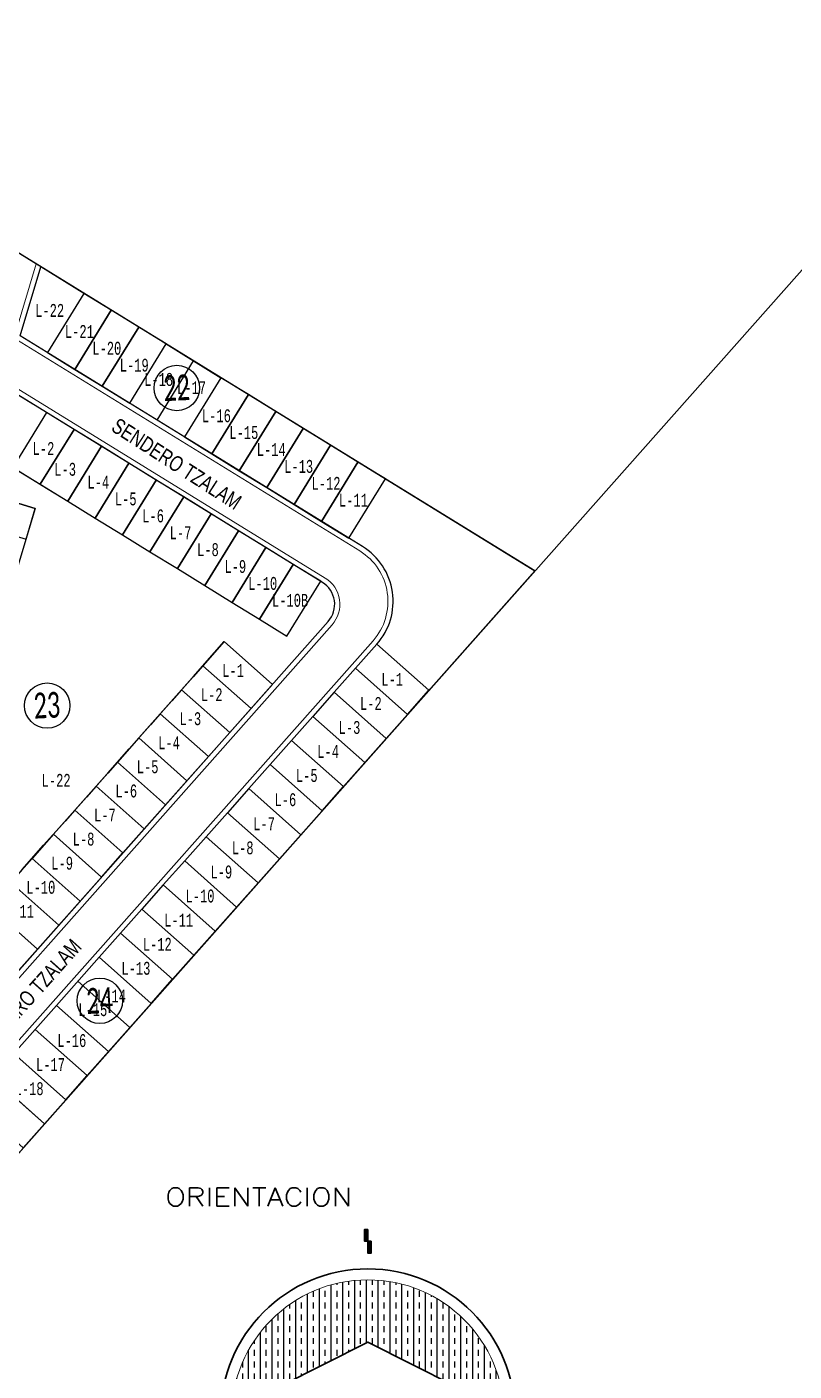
# Model space of a CAD drawing. Header units: millimetres. Extents: x 474016 to 477875, y 2288607 to 2292200.
# Drawn here: x 474477 to 474775, y 2289610 to 2290131 of the extents above; entities that cross this region are included whole.
import ezdxf
from ezdxf.enums import TextEntityAlignment as Align

# ---------------------------------------------------------------- set-up
doc = ezdxf.new("R2010")
doc.units = ezdxf.units.MM
doc.header["$LTSCALE"] = 50
for name, color, linetype, lineweight in [('BANQUETA', 251, 'Continuous', 5), ('LOTES', 6, 'Continuous', 15), ('NO DE MZ', 3, 'Continuous', 18), ('poligono de lotes', 4, 'Continuous', 25), ('vialidad', 5, 'Continuous', 13)]:
    doc.layers.add(name, color=color, linetype=linetype, lineweight=lineweight)
for name, color, linetype in [('CVL_LOTIF', 1, 'Continuous'), ('PAPEL2', 7, 'Continuous'), ('POLIG. FISICO-TOPOGRAF', 194, 'Continuous'), ('POLIGONALGRAL', 7, 'Continuous')]:
    doc.layers.add(name, color=color, linetype=linetype)
doc.layers.add('MZ Y LT', color=7, linetype='Continuous', lineweight=13, true_color=0x0d2bf2)
doc.styles.add('Legend', font='calibri.ttf')
doc.styles.add('MONOTXT4', font='MONOTXT4.shx', dxfattribs={"width": 0.55})
doc.styles.add('SIMPLEX', font='simplex.shx')
doc.styles.get("Standard").update_dxf_attribs({"font": 'arial.ttf'})

msp = doc.modelspace()

# ---------------------------------------------------------------- hatches: boundary and pattern name
at = {"layer": 'PAPEL2'}
for color, points in [(5, [(474609.25, 2289664.64), (474609.25, 2289660.02), (474608.01, 2289660.02), (474608.01, 2289664.64)]), (1, [(474610.5, 2289660.02), (474610.5, 2289655.4), (474609.25, 2289655.4), (474609.25, 2289660.02)])]:
    msp.add_hatch(color=color, dxfattribs=at).paths.add_polyline_path(points)
at = {"layer": 'PAPEL2', "ltscale": 0.15}
h = msp.add_hatch(dxfattribs=at)
h.set_pattern_fill('TRANS', color=5, scale=18.327097, angle=90, style=0)
h.set_pattern_definition([(90, (471044.1215, 2284992.5763), (-4.5817743, 3e-16), []), (90, (471041.8306, 2284992.5763), (-4.5817743, 3e-16), [2.290887, -2.290887])])
h.paths.add_polyline_path([(474556.26, 2289592.07, 0.088582), (474559.54, 2289573.73), (474598.78, 2289573.73), (474598.78, 2289541.29), (474619.72, 2289541.29), (474619.72, 2289573.73), (474658.97, 2289573.73, 0.088582), (474662.24, 2289592.07, 1)])
h.paths.add_polyline_path([(474660.11, 2289595.27), (474619.72, 2289595.27, 0.816497), (474598.78, 2289595.27), (474558.4, 2289595.27), (474609.25, 2289620.92)], flags=16)
h.paths.add_polyline_path([(474660.06, 2289592.07), (474660.06, 2289585.66), (474619.72, 2289585.66), (474619.72, 2289592.07)], flags=16)
h.paths.add_polyline_path([(474598.78, 2289592.07), (474598.78, 2289585.66), (474558.45, 2289585.66), (474558.4, 2289592.07)], flags=16)
h.paths.add_polyline_path([(474559.41, 2289573.77), (474657.03, 2289573.77), (474657.03, 2289584.86), (474559.41, 2289584.86)], flags=25)

# ---------------------------------------------------------------- linework, layer by layer
msp.add_lwpolyline([(474674.08, 2289920.25), (474482.22, 2290038.34)])
at = {"color": 3}
for centre in [(474535.05, 2289991.28), (474484.68, 2289867.99), (474505.14, 2289753.38)]:
    msp.add_circle(centre, 8.81, dxfattribs=at)
at = {"layer": 'BANQUETA'}
msp.add_line((474384.92, 2289638.11), (474611.28, 2289893.17), dxfattribs=at)
for points in [[(474606.13, 2289928.02), (474473.11, 2290009.89, -0.340192), (474472.25, 2290012.17), (474480.46, 2290039.42)], [(474592.67, 2289917.52), (474469.24, 2289993.48, 0.492323), (474466.28, 2289992.36), (474362.78, 2289648.76, 0.803844), (474369.6, 2289644.95), (474595.35, 2289899.33)]]:
    msp.add_lwpolyline(points, format="xyb", dxfattribs=at)
for centre, radius in [((474594.07, 2289908.43), 23), ((474586.38, 2289907.3), 12)]:
    msp.add_arc(centre, radius, 318.4122, 58.3884, dxfattribs=at)
at = {"layer": 'CVL_LOTIF'}
for p, q in [((474607.18, 2289929.72), (474474.16, 2290011.59)), ((474527.39, 2289978.83), (474541.54, 2290001.83)), ((474591.62, 2289915.81), (474468.19, 2289991.78))]:
    msp.add_line(p, q, dxfattribs=at)
for points in [[(474474.16, 2290011.59), (474482.22, 2290038.34)], [(474498.96, 2290028.03), (474482.22, 2290038.34)], [(474530.89, 2290008.38), (474552.18, 2289995.27)], [(474479.12, 2289985.06), (474468.19, 2289991.78), (474460.73, 2289967.02)], [(474460.73, 2289967.02), (474482.76, 2289953.46)], [(474456.13, 2289951.72), (474480.06, 2289944.51)], [(474480.06, 2289944.51), (474418.77, 2289741.04)], [(474418.77, 2289741.04), (474425.24, 2289748.32), (474433.53, 2289757.67), (474441.83, 2289767.02), (474450.13, 2289776.37), (474458.42, 2289785.71), (474466.72, 2289795.06), (474475.02, 2289804.41), (474483.32, 2289813.76), (474491.61, 2289823.11), (474499.91, 2289832.46), (474508.21, 2289841.81), (474516.5, 2289851.16), (474524.8, 2289860.51), (474533.1, 2289869.86), (474541.4, 2289879.21), (474549.69, 2289888.56), (474553.49, 2289892.83)], [(474489.22, 2289782.75), (474470.52, 2289799.34), (474466.72, 2289795.06), (474462.22, 2289789.99), (474480.92, 2289773.4), (474489.22, 2289782.75)], [(474488.31, 2289751.6), (474504.91, 2289770.3)], [(474504.91, 2289770.3), (474525.1, 2289752.38)], [(474496.61, 2289760.95), (474516.81, 2289743.03)], [(474508.51, 2289733.68), (474525.1, 2289752.38)]]:
    msp.add_lwpolyline(points, dxfattribs=at)
for points in [[(474509.6, 2290021.48), (474498.96, 2290028.03), (474484.81, 2290005.04), (474495.45, 2289998.49)], [(474520.25, 2290014.93), (474509.6, 2290021.48), (474495.45, 2289998.49), (474506.1, 2289991.94)], [(474530.89, 2290008.38), (474520.25, 2290014.93), (474506.1, 2289991.94), (474516.74, 2289985.38)], [(474562.83, 2289988.72), (474552.18, 2289995.27), (474538.03, 2289972.28), (474548.68, 2289965.73)], [(474573.48, 2289982.17), (474562.83, 2289988.72), (474548.68, 2289965.73), (474559.32, 2289959.18)], [(474495.13, 2289975.2), (474484.48, 2289981.75), (474471.38, 2289960.46), (474482.02, 2289953.91)], [(474495.13, 2289975.2), (474484.48, 2289981.75), (474471.38, 2289960.46), (474482.02, 2289953.91)], [(474584.12, 2289975.62), (474573.48, 2289982.17), (474559.32, 2289959.18), (474569.97, 2289952.62)], [(474505.77, 2289968.65), (474495.13, 2289975.2), (474482.02, 2289953.91), (474492.67, 2289947.36)], [(474505.77, 2289968.65), (474495.13, 2289975.2), (474482.02, 2289953.91), (474482.76, 2289953.46), (474492.67, 2289947.36)], [(474594.77, 2289969.07), (474584.12, 2289975.62), (474569.97, 2289952.62), (474580.61, 2289946.07)], [(474516.42, 2289962.1), (474505.77, 2289968.65), (474492.67, 2289947.36), (474503.31, 2289940.81)], [(474516.42, 2289962.1), (474505.77, 2289968.65), (474492.67, 2289947.36), (474503.31, 2289940.81)], [(474605.41, 2289962.51), (474594.77, 2289969.07), (474580.61, 2289946.07), (474591.26, 2289939.52)], [(474527.06, 2289955.55), (474516.42, 2289962.1), (474503.31, 2289940.81), (474513.96, 2289934.26)], [(474527.06, 2289955.55), (474516.42, 2289962.1), (474503.31, 2289940.81), (474513.96, 2289934.26)], [(474616.06, 2289955.96), (474605.41, 2289962.51), (474591.26, 2289939.52), (474601.9, 2289932.97)], [(474537.71, 2289948.99), (474527.06, 2289955.55), (474513.96, 2289934.26), (474524.61, 2289927.7)], [(474537.71, 2289948.99), (474527.06, 2289955.55), (474513.96, 2289934.26), (474524.61, 2289927.7)], [(474480.06, 2289944.51), (474456.13, 2289951.72), (474452.52, 2289939.75), (474476.46, 2289932.54)], [(474548.35, 2289942.44), (474537.71, 2289948.99), (474524.61, 2289927.7), (474535.25, 2289921.15)], [(474548.35, 2289942.44), (474537.71, 2289948.99), (474524.61, 2289927.7), (474535.25, 2289921.15)], [(474559, 2289935.89), (474548.35, 2289942.44), (474535.25, 2289921.15), (474545.9, 2289914.6)], [(474559, 2289935.89), (474548.35, 2289942.44), (474535.25, 2289921.15), (474545.9, 2289914.6)], [(474569.65, 2289929.34), (474559, 2289935.89), (474545.9, 2289914.6), (474556.54, 2289908.05)], [(474569.65, 2289929.34), (474559, 2289935.89), (474545.9, 2289914.6), (474556.54, 2289908.05)], [(474580.29, 2289922.79), (474569.65, 2289929.34), (474556.54, 2289908.05), (474567.19, 2289901.5)], [(474580.29, 2289922.79), (474569.65, 2289929.34), (474556.54, 2289908.05), (474567.19, 2289901.5)], [(474590.94, 2289916.23), (474580.29, 2289922.79), (474567.19, 2289901.5), (474577.83, 2289894.94)], [(474590.94, 2289916.23), (474580.29, 2289922.79), (474567.19, 2289901.5), (474577.83, 2289894.94)], [(474553.49, 2289892.83), (474545.19, 2289883.48), (474563.89, 2289866.89), (474572.19, 2289876.24)], [(474553.49, 2289892.83), (474549.69, 2289888.56), (474545.19, 2289883.48), (474563.89, 2289866.89), (474572.19, 2289876.24)], [(474612.77, 2289891.84), (474604.47, 2289882.49), (474624.67, 2289864.57), (474632.97, 2289873.92)], [(474545.19, 2289883.48), (474536.89, 2289874.13), (474555.59, 2289857.54), (474563.89, 2289866.89)], [(474545.19, 2289883.48), (474541.4, 2289879.21), (474536.89, 2289874.13), (474555.59, 2289857.54), (474563.89, 2289866.89)], [(474604.47, 2289882.49), (474596.18, 2289873.14), (474616.37, 2289855.22), (474624.67, 2289864.57)], [(474536.89, 2289874.13), (474528.6, 2289864.79), (474547.3, 2289848.19), (474555.59, 2289857.54)], [(474536.89, 2289874.13), (474533.1, 2289869.86), (474528.6, 2289864.79), (474547.3, 2289848.19), (474555.59, 2289857.54)], [(474596.18, 2289873.14), (474587.88, 2289863.79), (474608.07, 2289845.87), (474616.37, 2289855.22)], [(474528.6, 2289864.79), (474520.3, 2289855.44), (474539, 2289838.84), (474547.3, 2289848.19)], [(474528.6, 2289864.79), (474524.8, 2289860.51), (474520.3, 2289855.44), (474539, 2289838.84), (474547.3, 2289848.19)], [(474587.88, 2289863.79), (474579.58, 2289854.44), (474599.78, 2289836.52), (474608.07, 2289845.87)], [(474520.3, 2289855.44), (474512, 2289846.09), (474530.7, 2289829.49), (474539, 2289838.84)], [(474520.3, 2289855.44), (474516.5, 2289851.16), (474512, 2289846.09), (474530.7, 2289829.49), (474539, 2289838.84)], [(474579.58, 2289854.44), (474571.29, 2289845.09), (474591.48, 2289827.17), (474599.78, 2289836.52)], [(474512, 2289846.09), (474503.71, 2289836.74), (474522.4, 2289820.14), (474530.7, 2289829.49)], [(474512, 2289846.09), (474508.21, 2289841.81), (474503.71, 2289836.74), (474522.4, 2289820.14), (474530.7, 2289829.49)], [(474571.29, 2289845.09), (474562.99, 2289835.74), (474583.18, 2289817.82), (474591.48, 2289827.17)], [(474503.71, 2289836.74), (474495.41, 2289827.39), (474514.11, 2289810.79), (474522.4, 2289820.14)], [(474503.71, 2289836.74), (474499.91, 2289832.46), (474495.41, 2289827.39), (474514.11, 2289810.79), (474522.4, 2289820.14)], [(474562.99, 2289835.74), (474554.69, 2289826.39), (474574.89, 2289808.47), (474583.18, 2289817.82)], [(474495.41, 2289827.39), (474487.11, 2289818.04), (474505.81, 2289801.44), (474514.11, 2289810.79)], [(474495.41, 2289827.39), (474491.61, 2289823.11), (474487.11, 2289818.04), (474505.81, 2289801.44), (474514.11, 2289810.79)], [(474554.69, 2289826.39), (474546.39, 2289817.04), (474566.59, 2289799.12), (474574.89, 2289808.47)], [(474487.11, 2289818.04), (474478.81, 2289808.69), (474497.51, 2289792.1), (474505.81, 2289801.44)], [(474487.11, 2289818.04), (474483.32, 2289813.76), (474478.81, 2289808.69), (474497.51, 2289792.1), (474505.81, 2289801.44)], [(474546.39, 2289817.04), (474538.1, 2289807.7), (474558.29, 2289789.77), (474566.59, 2289799.12)], [(474478.81, 2289808.69), (474470.52, 2289799.34), (474489.22, 2289782.75), (474497.51, 2289792.1)], [(474478.81, 2289808.69), (474475.02, 2289804.41), (474470.52, 2289799.34), (474489.22, 2289782.75), (474497.51, 2289792.1)], [(474538.1, 2289807.7), (474529.8, 2289798.35), (474549.99, 2289780.42), (474558.29, 2289789.77)], [(474470.52, 2289799.34), (474462.22, 2289789.99), (474480.92, 2289773.4), (474489.22, 2289782.75)], [(474529.8, 2289798.35), (474521.5, 2289789), (474541.7, 2289771.08), (474549.99, 2289780.42)], [(474462.22, 2289789.99), (474453.92, 2289780.64), (474472.62, 2289764.05), (474480.92, 2289773.4)], [(474462.22, 2289789.99), (474458.42, 2289785.71), (474453.92, 2289780.64), (474472.62, 2289764.05), (474480.92, 2289773.4)], [(474521.5, 2289789), (474513.21, 2289779.65), (474533.4, 2289761.73), (474541.7, 2289771.08)], [(474513.21, 2289779.65), (474504.91, 2289770.3), (474525.1, 2289752.38), (474533.4, 2289761.73)], [(474488.31, 2289751.6), (474480.02, 2289742.25), (474500.21, 2289724.33), (474508.51, 2289733.68)], [(474480.02, 2289742.25), (474471.72, 2289732.9), (474491.91, 2289714.98), (474500.21, 2289724.33)], [(474471.72, 2289732.9), (474463.42, 2289723.55), (474483.62, 2289705.63), (474491.91, 2289714.98)], [(474463.42, 2289723.55), (474455.13, 2289714.2), (474475.32, 2289696.28), (474483.62, 2289705.63)]]:
    msp.add_lwpolyline(points, close=True, dxfattribs=at)
msp.add_lwpolyline([(474456.13, 2289951.72), (474364.7, 2289648.18, 0.803844), (474368.11, 2289646.28), (474593.86, 2289900.66)], format="xyb", dxfattribs=at)
for centre, radius in [((474594.07, 2289908.43), 25), ((474586.38, 2289907.3), 10)]:
    msp.add_arc(centre, radius, 318.4122, 58.3884, dxfattribs=at)
at = {"layer": 'LOTES'}
for p, q in [((474484.81, 2290005.04), (474498.96, 2290028.03)), ((474495.45, 2289998.49), (474509.6, 2290021.48)), ((474506.1, 2289991.94), (474520.25, 2290014.93)), ((474516.74, 2289985.38), (474530.89, 2290008.38)), ((474538.03, 2289972.28), (474552.18, 2289995.27)), ((474548.68, 2289965.73), (474562.83, 2289988.72)), ((474559.32, 2289959.18), (474573.48, 2289982.17)), ((474569.97, 2289952.62), (474584.12, 2289975.62)), ((474580.61, 2289946.07), (474594.77, 2289969.07)), ((474591.26, 2289939.52), (474605.41, 2289962.51)), ((474601.9, 2289932.97), (474616.06, 2289955.96)), ((474632.97, 2289873.92), (474612.77, 2289891.84)), ((474624.67, 2289864.57), (474604.47, 2289882.49)), ((474616.37, 2289855.22), (474596.18, 2289873.14)), ((474608.07, 2289845.87), (474587.88, 2289863.79)), ((474599.78, 2289836.52), (474579.58, 2289854.44)), ((474591.48, 2289827.17), (474571.29, 2289845.09)), ((474583.18, 2289817.82), (474562.99, 2289835.74)), ((474574.89, 2289808.47), (474554.69, 2289826.39)), ((474566.59, 2289799.12), (474546.39, 2289817.04)), ((474558.29, 2289789.77), (474538.1, 2289807.7)), ((474549.99, 2289780.42), (474529.8, 2289798.35)), ((474541.7, 2289771.08), (474521.5, 2289789)), ((474533.4, 2289761.73), (474513.21, 2289779.65)), ((474525.1, 2289752.38), (474504.91, 2289770.3)), ((474516.81, 2289743.03), (474496.61, 2289760.95)), ((474508.51, 2289733.68), (474488.31, 2289751.6)), ((474500.21, 2289724.33), (474480.02, 2289742.25)), ((474491.91, 2289714.98), (474471.72, 2289732.9)), ((474483.62, 2289705.63), (474463.42, 2289723.55))]:
    msp.add_line(p, q, dxfattribs=at)
at = {"layer": 'PAPEL2', "color": 1, "lineweight": 35}
msp.add_lwpolyline([(474609.25, 2289664.64), (474609.25, 2289660.02), (474608.01, 2289660.02), (474608.01, 2289664.64)], close=True, dxfattribs=at)
at = {"layer": 'PAPEL2', "color": 5, "lineweight": 35}
msp.add_lwpolyline([(474610.5, 2289660.02), (474610.5, 2289655.4), (474609.25, 2289655.4), (474609.25, 2289660.02)], close=True, dxfattribs=at)
at = {"layer": 'PAPEL2', "color": 1, "lineweight": 35}
msp.add_lwpolyline([(474619.72, 2289595.27), (474660.11, 2289595.27), (474609.25, 2289620.92), (474558.4, 2289595.27), (474598.78, 2289595.27, -0.816497)], format="xyb", close=True, dxfattribs=at)
at = {"layer": 'PAPEL2', "color": 5, "lineweight": 30}
msp.add_circle((474609.25, 2289592.07), 57.26, dxfattribs=at)
at = {"layer": 'PAPEL2', "color": 1, "lineweight": 18}
msp.add_circle((474609.25, 2289592.07), 52.99, dxfattribs=at)
at = {"layer": 'POLIG. FISICO-TOPOGRAF'}
msp.add_lwpolyline([(474142.51, 2288807.16), (474015.96, 2288823.71), (474235.19, 2289764.41), (474514.9, 2290677.03), (474993.89, 2291112.49), (475533.74, 2290888.92), (474404.54, 2289616.52), (474693.54, 2289380.89), (474519.47, 2288757.84), (474392.26, 2288774.48)], dxfattribs=at)
at = {"layer": 'POLIGONALGRAL', "color": 3}
msp.add_lwpolyline([(474015.96, 2288823.71), (474235.19, 2289764.41), (474345.03, 2290122.78), (474674.08, 2289920.25), (474404.54, 2289616.52), (474693.54, 2289380.89), (474519.47, 2288757.84)], close=True, dxfattribs=at)
at = {"layer": 'poligono de lotes'}
msp.add_line((474345.03, 2290122.78), (474674.08, 2289920.25), dxfattribs=at)

# ---------------------------------------------------------------- texts
at = {"layer": 'MZ Y LT', "lineweight": 13, "style": 'MONOTXT4', "width": 0.65}
for s, p in [('L-22', (474485.65, 2290021.43)), ('L-21', (474497.2, 2290013.26)), ('L-20', (474507.85, 2290006.71)), ('L-19', (474518.5, 2290000.16)), ('L-18', (474527.98, 2289994.6)), ('L-17', (474540.78, 2289991.43)), ('L-16', (474550.43, 2289980.5)), ('L-15', (474561.08, 2289973.95)), ('L-2', (474483.25, 2289967.83)), ('L-14', (474571.72, 2289967.4)), ('L-3', (474491.67, 2289959.72)), ('L-13', (474582.37, 2289960.85)), ('L-4', (474504.54, 2289954.73)), ('L-12', (474593.01, 2289954.29)), ('L-5', (474515.19, 2289948.18)), ('L-11', (474603.66, 2289947.74)), ('L-6', (474525.83, 2289941.63)), ('L-7', (474536.48, 2289935.07)), ('L-8', (474547.13, 2289928.52)), ('L-9', (474557.77, 2289921.97)), ('L-10', (474568.42, 2289915.42)), ('L-10B', (474579.06, 2289908.87)), ('L-1', (474556.89, 2289881.6)), ('L-1', (474618.72, 2289878.2)), ('L-2', (474548.59, 2289872.25)), ('L-2', (474610.42, 2289868.85)), ('L-3', (474540.3, 2289862.9)), ('L-3', (474602.13, 2289859.5)), ('L-4', (474532, 2289853.55)), ('L-4', (474593.83, 2289850.16)), ('L-5', (474523.7, 2289844.2)), ('L-22', (474488.16, 2289839)), ('L-5', (474585.53, 2289840.81)), ('L-6', (474515.4, 2289834.85)), ('L-6', (474577.23, 2289831.46)), ('L-7', (474507.11, 2289825.5)), ('L-7', (474568.94, 2289822.11)), ('L-8', (474498.81, 2289816.16)), ('L-8', (474560.64, 2289812.76)), ('L-9', (474490.51, 2289806.81)), ('L-9', (474552.34, 2289803.41)), ('L-10', (474482.22, 2289797.46)), ('L-10', (474544.05, 2289794.06)), ('L-11', (474473.92, 2289788.11)), ('L-11', (474535.75, 2289784.71)), ('L-12', (474527.45, 2289775.36)), ('L-13', (474519.15, 2289766.01)), ('L-14', (474509.67, 2289755.26)), ('L-15', (474502.41, 2289749.91)), ('L-16', (474494.26, 2289737.96)), ('L-17', (474485.97, 2289728.62)), ('L-18', (474477.67, 2289719.27))]:
    msp.add_text(s, height=5, dxfattribs=at).set_placement(p, align=Align.MIDDLE)
at = {"layer": 'NO DE MZ', "lineweight": 9, "style": 'Legend', "width": 0.65}
for s, p in [('22', (474534.95, 2289991.45)), ('23', (474484.58, 2289868.16)), ('24', (474505.04, 2289753.55))]:
    msp.add_text(s, height=10, rotation=2.7155, dxfattribs=at).set_placement(p, align=Align.MIDDLE)
at = {"layer": 'PAPEL2', "color": 6, "style": 'SIMPLEX', "width": 1.2}
msp.add_text('ORIENTACION', height=7.1069, dxfattribs=at).set_placement((474530.53, 2289673.7))
at = {"layer": 'vialidad', "color": 5, "width": 0.75}
msp.add_text('SENDERO TZALAM', height=6, rotation=327.1752, dxfattribs=at).set_placement((474534.98, 2289961.85), align=Align.MIDDLE)
at = {"layer": 'vialidad', "color": 5, "lineweight": 13, "width": 0.75}
msp.add_text('SENDERO TZALAM', height=6, rotation=48.1541, dxfattribs=at).set_placement((474477.03, 2289754.5), align=Align.MIDDLE)

doc.saveas('drawing.dxf')
